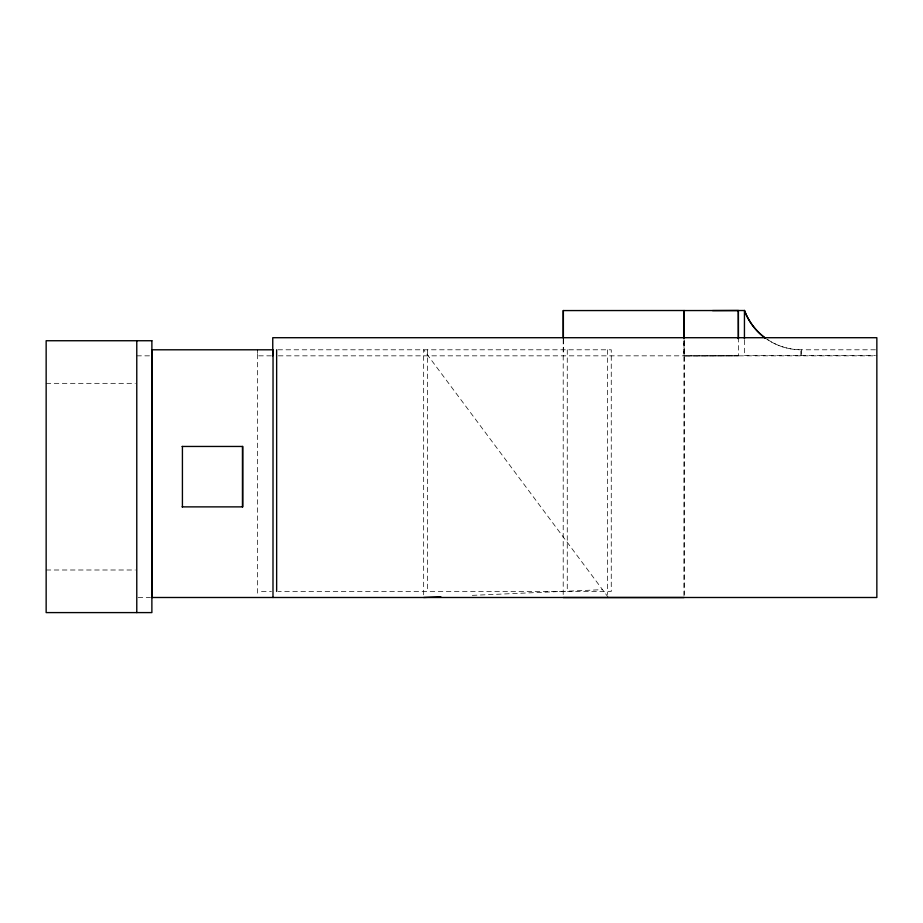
<?xml version="1.0" encoding="UTF-8"?>
<svg xmlns="http://www.w3.org/2000/svg" width="923" height="923" viewBox="0 0 923 923"><rect width="100%" height="100%" fill="white"/><g stroke="black" fill="none" stroke-linecap="round" stroke-linejoin="round"><path stroke-width="0.69" stroke-dasharray="4.62 3.46" d="M472.322 595.358L602.534 589.659M738.4 355.828L684.058 355.99L684.012 340.402L684.058 355.886L738.4 355.84L738.354 340.252M277.938 349.794L611.257 349.794L611.257 591.447L278.088 591.447M875.431 349.794L800.864 349.794A60.433 60.433 0 0 1 767.544 339.526M744.434 355.47L875.431 355.47M136.777 355.84L150.507 355.84M271.385 355.84L257.609 355.84L257.609 349.794L257.552 596.05M278.377 355.84L876.85 355.84M46.15 383.333L135.335 383.333M46.15 569.999L135.335 569.999M261.497 591.447L271.431 591.447M138.15 597.493L150.507 597.493M608.407 597.539L423.669 349.794L423.669 595.081M801.337 349.794L801.337 355.84M800.864 355.84L800.864 349.667A60.433 60.433 0 0 1 766.528 338.96M744.457 340.102L744.457 355.84M684.197 340.264L684.197 594.62M684.07 340.852L684.024 597.539M607.38 349.794L607.369 594.62M567.264 349.794L567.264 591.447M563.365 339.11L563.388 355.84M563.203 339.41L563.203 594.654M427.568 349.794L427.568 591.447"/><path stroke-width="1.38" d="M423.68 597.493L440.848 596.743M712.533 310.589L738.273 310.52M684.243 310.52L563.203 310.578L563.203 337.968M684.047 338.891L684.024 310.566L744.434 310.52A60.433 60.433 0 0 0 765.536 338.256A60.433 60.433 0 0 1 744.457 310.405L744.434 338.845M151.88 349.794L273.046 349.794L272.989 597.493M182.062 446.455L242.795 446.455L242.795 506.877L182.062 506.877M151.88 597.493L876.85 597.493L876.85 337.714L272.758 337.714L272.758 355.84M563.203 597.539L684.07 597.539M684.07 310.578L684.07 337.968M563.365 310.52L563.365 337.714M276.646 349.794L276.646 591.447M242.449 446.455L242.449 506.877M182.419 446.455L182.419 506.877M152.226 349.794L152.226 597.493M136.777 340.737L136.777 612.595M151.88 340.737L46.15 340.737L46.15 612.595L151.88 612.595L151.88 340.737M738.377 338.845L738.354 310.52L738.4 338.845"/></g></svg>
